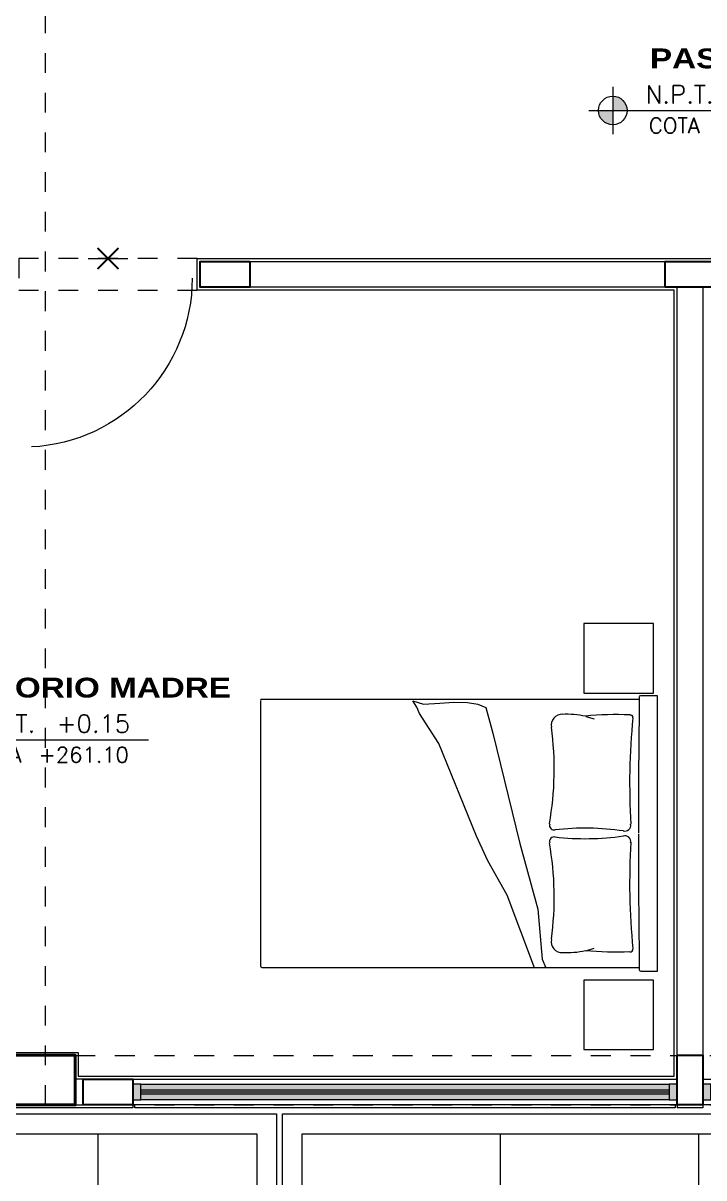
# Model space of a CAD drawing. Header units: metres. Extents: x 349703 to 349913, y 9282546 to 9282694.
# Drawn here: x 349725.87 to 349729.3, y 9282643.71 to 9282649.53 of the extents above; entities that cross this region are included whole.
import ezdxf
from ezdxf.enums import TextEntityAlignment as Align

# ---------------------------------------------------------------- set-up
doc = ezdxf.new("R2010")
doc.units = ezdxf.units.M
doc.header["$LTSCALE"] = 0.25
doc.linetypes.add('B. SUM 2$0$HIDDEN', pattern=[0.375, 0.25, -0.125])
doc.linetypes.add('DASHED2', pattern=[0.762, 0.635, -0.127])
doc.layers.add('0_VANOS', color=30, linetype='Continuous', lineweight=9)
doc.layers.add('ARQ-FONDO', color=253, linetype='CONTINUOUS', lineweight=9)
doc.styles.add('MOYO2', font='arialbd.ttf', dxfattribs={"width": 1.2})
doc.styles.add('TM-DIM', font='romans.shx')

# ---------------------------------------------------------------- blocks, each defined once
blk = doc.blocks.new('COLUMNAS CENTRALES')
at = {"layer": 'ARQ-FONDO', "lineweight": 40}
blk.add_lwpolyline([(-59547.0191, 35119.0825), (-59546.6191, 35119.0825), (-59546.6191, 35119.3325), (-59547.0191, 35119.3325)], close=True, dxfattribs=at)
blk = doc.blocks.new('CAMA MADRE')
at = {"layer": 'ARQ-FONDO', "linetype": 'Continuous', "lineweight": -2}
for p, q in [((4100.188, 1590.4635), (4100.188, 1588.5591)), ((4101.5386, 1588.5591), (4101.5386, 1590.4635)), ((4100.272, 1588.8296), (4100.2848, 1588.7875)), ((4101.4527, 1588.8296), (4101.4399, 1588.7875)), ((4100.1679, 1588.5536), (4100.1679, 1588.5536))]:
    blk.add_line(p, q, dxfattribs=at)
for points in [[(4101.5331, 1590.469), (4100.8624, 1590.469), (4100.1934, 1590.469)], [(4101.5587, 1588.5536), (4101.5587, 1588.4695), (4100.8624, 1588.4695), (4100.1679, 1588.4695), (4100.1679, 1588.5536)]]:
    blk.add_lwpolyline(points, dxfattribs=at)
for points in [[(4100.1861, 1589.0306), (4100.1861, 1589.0873), (4100.5517, 1589.2262), (4100.7253, 1589.323), (4100.8496, 1589.3797), (4101.3156, 1589.5698), (4101.4673, 1589.6685), (4101.5002, 1589.6813), (4101.5313, 1589.7014), (4101.5149, 1589.6484), (4101.5203, 1589.5661), (4101.524, 1589.4948), (4101.5222, 1589.4254), (4101.5149, 1589.3742), (4101.4984, 1589.334), (4101.3686, 1589.2975), (4100.813, 1589.1622), (4100.4822, 1589.0708), (4100.23, 1589.0489)], [(4099.7749, 1588.4878), (4100.124, 1588.4878), (4100.124, 1588.8387), (4099.7749, 1588.8387)], [(4101.5697, 1588.4878), (4101.9206, 1588.4878), (4101.9206, 1588.8387), (4101.5697, 1588.8387)]]:
    blk.add_lwpolyline(points, close=True, dxfattribs=at)
for points in [[(4100.1944, 1590.469), (4100.1918, 1590.469), (4100.1898, 1590.467), (4100.1898, 1590.4644)], [(4101.5386, 1590.4644), (4101.5386, 1590.467), (4101.5366, 1590.469), (4101.534, 1590.469)], [(4100.282, 1588.9904), (4100.2691, 1588.9796), (4100.2621, 1588.9633), (4100.263, 1588.9465)], [(4100.3284, 1589.002), (4100.3119, 1589.0056), (4100.2948, 1589.0013), (4100.282, 1588.9904)], [(4100.33, 1589.0029), (4100.4917, 1588.9809), (4100.6559, 1588.9843), (4100.8166, 1589.0128)], [(4100.839, 1589.0059), (4100.833, 1589.0117), (4100.8242, 1589.0138), (4100.8162, 1589.0113)], [(4100.8455, 1588.9846), (4100.8323, 1588.87), (4100.8341, 1588.7541), (4100.8507, 1588.64)], [(4100.845, 1588.9832), (4100.8474, 1588.9913), (4100.8451, 1589), (4100.839, 1589.0059)], [(4100.8759, 1588.64), (4100.8925, 1588.7541), (4100.8942, 1588.87), (4100.8811, 1588.9846)], [(4100.8876, 1589.0059), (4100.8815, 1589), (4100.8792, 1588.9913), (4100.8815, 1588.9832)], [(4100.9104, 1589.0113), (4100.9024, 1589.0138), (4100.8936, 1589.0117), (4100.8876, 1589.0059)], [(4100.9118, 1589.0128), (4101.0725, 1588.9843), (4101.2367, 1588.9809), (4101.3984, 1589.0029)], [(4101.4446, 1588.9904), (4101.4318, 1589.0013), (4101.4146, 1589.0056), (4101.3982, 1589.002)], [(4101.4636, 1588.9465), (4101.4645, 1588.9633), (4101.4574, 1588.9796), (4101.4446, 1588.9904)], [(4100.2636, 1588.9474), (4100.2614, 1588.9084), (4100.2646, 1588.8693), (4100.2731, 1588.8312)], [(4101.4535, 1588.8312), (4101.462, 1588.8693), (4101.4652, 1588.9084), (4101.463, 1588.9474)], [(4100.2739, 1588.8316), (4100.2667, 1588.7574), (4100.2648, 1588.6827), (4100.2682, 1588.6082)], [(4101.4602, 1588.6082), (4101.4636, 1588.6827), (4101.4617, 1588.7574), (4101.4545, 1588.8316)], [(4100.8442, 1588.6124), (4100.851, 1588.62), (4100.8532, 1588.6306), (4100.8499, 1588.6403)], [(4100.8767, 1588.6403), (4100.8734, 1588.6306), (4100.8756, 1588.62), (4100.8824, 1588.6124)], [(4100.2671, 1588.6074), (4100.2658, 1588.6033), (4100.2668, 1588.5989), (4100.2697, 1588.5958)], [(4100.2697, 1588.5958), (4100.2725, 1588.5927), (4100.2768, 1588.5914), (4100.2809, 1588.5922)], [(4100.8187, 1588.6019), (4100.6399, 1588.6132), (4100.4604, 1588.6099), (4100.2821, 1588.592)], [(4100.817, 1588.6036), (4100.827, 1588.6014), (4100.8374, 1588.6048), (4100.8442, 1588.6124)], [(4100.8824, 1588.6124), (4100.8892, 1588.6048), (4100.8996, 1588.6014), (4100.9096, 1588.6036)], [(4101.4463, 1588.592), (4101.268, 1588.6099), (4101.0886, 1588.6132), (4100.9097, 1588.6019)], [(4101.4456, 1588.5922), (4101.4498, 1588.5914), (4101.4541, 1588.5927), (4101.4569, 1588.5958)], [(4101.4569, 1588.5958), (4101.4598, 1588.5989), (4101.4607, 1588.6033), (4101.4595, 1588.6074)], [(4100.1742, 1588.5591), (4100.1717, 1588.5591), (4100.1697, 1588.557), (4100.1697, 1588.5545)], [(4100.8616, 1588.5645), (4100.6327, 1588.5643), (4100.4039, 1588.5626), (4100.175, 1588.5595)], [(4101.5534, 1588.5595), (4101.3245, 1588.5626), (4101.0957, 1588.5643), (4100.8668, 1588.5645)], [(4101.5587, 1588.5545), (4101.5587, 1588.557), (4101.5567, 1588.5591), (4101.5542, 1588.5591)]]:
    blk.add_open_spline(points, degree=3, dxfattribs=at)
blk = doc.blocks.new('*U933')
blk.add_arc((0.0215, 0.0476), 0.8535, 0.15786, 87.08143)
blk = doc.blocks.new('*U680')
at = {"linetype": 'Continuous', "lineweight": 0, "true_color": 0xbebebe}
for points in [[(3037.2524, 1360.5431), (3037.2124, 1360.5431), (3037.2124, 1360.4631), (3037.2524, 1360.4631)], [(3039.8074, 1360.5431), (3039.7674, 1360.5431), (3039.7674, 1360.4631), (3039.8074, 1360.4631)]]:
    blk.add_hatch(color=9, dxfattribs=at).paths.add_polyline_path(points)
at = {"true_color": 0xffffff}
h = blk.add_hatch(color=7, dxfattribs=at)
h.dxf.hatch_style = 1
h.paths.add_polyline_path([(3039.7674, 1360.4631), (3039.7674, 1360.5431), (3037.2524, 1360.5431), (3037.2524, 1360.4631)])
at = {"layer": '0_VANOS', "linetype": 'Continuous'}
for p, q in [((3037.2524, 1360.5131), (3039.7674, 1360.5131)), ((3037.2524, 1360.5031), (3039.7674, 1360.5031)), ((3037.2524, 1360.4931), (3039.7674, 1360.4931))]:
    blk.add_line(p, q, dxfattribs=at)
for points in [[(3037.2124, 1360.5431), (3037.2124, 1360.4631), (3037.2524, 1360.4631), (3037.2524, 1360.5431)], [(3037.2524, 1360.5431), (3039.7674, 1360.5431), (3039.7674, 1360.4631), (3037.2524, 1360.4631)], [(3039.7674, 1360.5431), (3039.7674, 1360.4631), (3039.8074, 1360.4631), (3039.8074, 1360.5431)]]:
    blk.add_lwpolyline(points, close=True, dxfattribs=at)
blk = doc.blocks.new('*U681')
at = {"linetype": 'Continuous', "lineweight": 0, "true_color": 0xbebebe}
for points in [[(3037.2524, 1360.5431), (3037.2124, 1360.5431), (3037.2124, 1360.4631), (3037.2524, 1360.4631)], [(3039.9574, 1360.5431), (3039.9174, 1360.5431), (3039.9174, 1360.4631), (3039.9574, 1360.4631)]]:
    blk.add_hatch(color=9, dxfattribs=at).paths.add_polyline_path(points)
at = {"true_color": 0xffffff}
h = blk.add_hatch(color=7, dxfattribs=at)
h.dxf.hatch_style = 1
h.paths.add_polyline_path([(3039.9174, 1360.4631), (3039.9174, 1360.5431), (3037.2524, 1360.5431), (3037.2524, 1360.4631)])
at = {"layer": '0_VANOS', "linetype": 'Continuous'}
for p, q in [((3037.2524, 1360.5131), (3039.9174, 1360.5131)), ((3037.2524, 1360.5031), (3039.9174, 1360.5031)), ((3037.2524, 1360.4931), (3039.9174, 1360.4931))]:
    blk.add_line(p, q, dxfattribs=at)
for points in [[(3037.2124, 1360.5431), (3037.2124, 1360.4631), (3037.2524, 1360.4631), (3037.2524, 1360.5431)], [(3037.2524, 1360.5431), (3039.9174, 1360.5431), (3039.9174, 1360.4631), (3037.2524, 1360.4631)], [(3039.9174, 1360.5431), (3039.9174, 1360.4631), (3039.9574, 1360.4631), (3039.9574, 1360.5431)]]:
    blk.add_lwpolyline(points, close=True, dxfattribs=at)
blk = doc.blocks.new('CAMBIOPISO')
at = {"layer": 'ARQ-FONDO'}
blk.add_line((-0.1, 0), (0.1, 0), dxfattribs=at)
at = {"layer": 'ARQ-FONDO', "const_width": 0.01}
for points in [[(-0.053, -0.053), (0.053, 0.053)], [(-0.053, 0.053), (0.053, -0.053)]]:
    blk.add_lwpolyline(points, dxfattribs=at)
blk = doc.blocks.new('MODULO 5 A 11 NUEVO')
at = {"layer": 'ARQ-FONDO', "linetype": 'DASHED2', "ltscale": 0.3}
blk.add_lwpolyline([(350753.7869, 9282624.7153), (350752.887, 9282624.7153), (350752.8869, 9282624.5553), (350753.7869, 9282624.5553)], close=True, dxfattribs=at)
at = {"layer": 'ARQ-FONDO'}
for points in [[(350754.0519, 9282624.5553), (350753.7869, 9282624.5553), (350753.7869, 9282624.7153), (350754.0519, 9282624.7153)], [(350754.0519, 9282624.7153), (350754.0519, 9282624.7153), (350756.1469, 9282624.7153)], [(350756.1469, 9282624.7153), (350756.3969, 9282624.7153)], [(350756.1469, 9282624.7003), (350756.1469, 9282624.5703)], [(350756.1919, 9282624.5553), (350754.0519, 9282624.5553)], [(350756.1919, 9282624.5703), (350756.3519, 9282624.5703)], [(350756.1919, 9282620.7003), (350756.1919, 9282624.5553)], [(350750.2569, 9282622.2703), (350750.2569, 9282622.2703), (350750.2569, 9282620.5953), (350752.7569, 9282620.5953), (350752.7569, 9282620.7153), (350753.1869, 9282620.7153), (350753.1869, 9282620.5953), (350753.4619, 9282620.5953)], [(350753.4619, 9282620.5953), (350756.1919, 9282620.5953), (350756.1919, 9282620.7003)], [(350756.2069, 9282620.7003), (350756.3369, 9282620.7003)], [(350756.3369, 9282620.7003), (350756.2069, 9282620.7003)], [(350753.4619, 9282620.5803), (350753.4619, 9282620.4353), (350753.1869, 9282620.4353)], [(350753.1869, 9282620.4353), (350752.7469, 9282620.4353)], [(350756.1969, 9282620.4353), (350753.4719, 9282620.4353), (350753.4719, 9282620.4503)], [(350756.1969, 9282620.4503), (350756.1969, 9282620.4353)], [(350756.2069, 9282620.4503), (350756.2069, 9282620.4353)], [(350756.3369, 9282620.4353), (350756.2069, 9282620.4353)], [(350756.3369, 9282620.4503), (350756.3369, 9282620.4353)]]:
    blk.add_lwpolyline(points, dxfattribs=at)
at = {"layer": 'ARQ-FONDO', "lineweight": 30, "flags": 128}
for points in [[(350754.0519, 9282624.7003), (350754.0519, 9282624.5703), (350753.8019, 9282624.5703), (350753.8019, 9282624.7003), (350754.0519, 9282624.7003)], [(350756.1469, 9282624.5703), (350756.1469, 9282624.7003), (350756.3969, 9282624.7003), (350756.3969, 9282624.5703), (350756.1469, 9282624.5703)], [(350756.2069, 9282620.7003), (350756.3369, 9282620.7003), (350756.3369, 9282620.4503), (350756.2069, 9282620.4503), (350756.2069, 9282620.7003)], [(350753.2119, 9282620.4503), (350753.2119, 9282620.5803), (350753.4619, 9282620.5803), (350753.4619, 9282620.4503), (350753.2119, 9282620.4503)]]:
    blk.add_lwpolyline(points, dxfattribs=at)
at = {"layer": 'ARQ-FONDO'}
for points in [[(350754.0519, 9282624.7003), (350756.1469, 9282624.7003), (350756.1469, 9282624.5703), (350754.0519, 9282624.5703)], [(350756.2069, 9282624.5703), (350756.3369, 9282624.5703), (350756.3369, 9282620.7003), (350756.2069, 9282620.7003)], [(350753.2119, 9282620.5803), (350753.1719, 9282620.5803), (350753.1719, 9282620.4503), (350753.2119, 9282620.4503)], [(350753.4619, 9282620.5803), (350756.2069, 9282620.5803), (350756.2069, 9282620.4503), (350753.4619, 9282620.4503)], [(350756.3369, 9282620.5803), (350758.9319, 9282620.5803), (350758.9319, 9282620.4503), (350756.3369, 9282620.4503)]]:
    blk.add_lwpolyline(points, close=True, dxfattribs=at)
for name, p in [('COLUMNAS CENTRALES', (410299.7911, 9247501.3678)), ('CAMBIOPISO', (350753.3373, 9282624.7153))]:
    blk.add_blockref(name, p, dxfattribs=at)
at = {"layer": 'ARQ-FONDO', "xscale": -1, "rotation": 180}
blk.add_blockref('*U933', (350752.8869, 9282624.6653), dxfattribs=at)
at = {"layer": 'ARQ-FONDO', "rotation": 90.00000000000003}
blk.add_blockref('CAMA MADRE', (352344.5757, 9278520.955), dxfattribs=at)
at = {"layer": 'ARQ-FONDO', "lineweight": 0, "rotation": 180.000079299102}
for name, p in [('*U681', (353793.4175, 9283981.0226)), ('*U680', (353796.1425, 9283981.0226))]:
    blk.add_blockref(name, p, dxfattribs=at)
blk = doc.blocks.new('VERDAD88')
at = {"layer": 'ARQ-FONDO'}
for points in [[(350748.8728, 9282641.0411), (350752.8728, 9282641.0411), (350752.8728, 9282639.8861), (350748.8728, 9282639.8861), (350748.8728, 9282641.0411)], [(350752.9028, 9282641.0411), (350756.9028, 9282641.0411), (350756.9028, 9282639.8861), (350752.9028, 9282639.8861), (350752.9028, 9282641.0411)]]:
    blk.add_lwpolyline(points, dxfattribs=at)
at = {"layer": 'ARQ-FONDO', "flags": 128}
for points in [[(350748.9728, 9282640.9411), (350752.7728, 9282640.9411), (350752.7728, 9282639.9861), (350748.9728, 9282639.9861)], [(350753.0028, 9282640.9411), (350756.8028, 9282640.9411), (350756.8028, 9282639.9861), (350753.0028, 9282639.9861)]]:
    blk.add_lwpolyline(points, close=True, dxfattribs=at)
for points in [[(350751.9728, 9282639.9861), (350751.9728, 9282640.9411)], [(350754.0028, 9282639.9861), (350754.0028, 9282640.9411)], [(350755.0028, 9282639.9861), (350755.0028, 9282640.9411)]]:
    blk.add_lwpolyline(points, dxfattribs=at)
blk = doc.blocks.new('VIGAS')
at = {"layer": 'ARQ-FONDO', "linetype": 'B. SUM 2$0$HIDDEN', "flags": 128}
for points in [[(350752.0445, 9282639.3646), (350752.0445, 9282650.6146)], [(350745.1945, 9282639.6146), (350769.7445, 9282639.6146)], [(350745.1945, 9282639.3646), (350769.7445, 9282639.3646)]]:
    blk.add_lwpolyline(points, dxfattribs=at)
blk = doc.blocks.new('*U591')
h = blk.add_hatch(color=251)
h.paths.add_polyline_path([(0.75, -0.1724), (0.75, -0.2324), (0.81, -0.2324, 0.414214)])
h.paths.add_polyline_path([(0.75, -0.2324), (0.69, -0.2324, 0.414214), (0.75, -0.2924)])
at = {"color": 2}
for p, q in [((0.75, -0.1324), (0.75, -0.3324)), ((0.65, -0.2324), (1.65, -0.2324))]:
    blk.add_line(p, q, dxfattribs=at)
blk.add_circle((0.75, -0.2324), 0.06, dxfattribs=at)
at = {"color": 2, "style": 'TM-DIM'}
blk.add_text('COTA', height=0.065, rotation=360, dxfattribs=at).set_placement((1.0088, -0.3282), align=Align.CENTER)
for tag, p, height in [('NIV_P', (0.8881, -0.2024), 0.075), ('VALOR_P', (1.2641, -0.2024), 0.075), ('COTA_P', (1.1884, -0.3282), 0.065)]:
    blk.add_attdef(tag, p, '', height=height, rotation=360, dxfattribs=at)
blk = doc.blocks.new('NOMBRES 6 A 11 AÑOS')
at = {"layer": 'ARQ-FONDO', "xscale": 1.199999999999999, "yscale": 1.199999999999999, "zscale": 1.199999999999999}
for p in [(350154.2268, 9282514.9203, 0), (350150.806, 9282511.75)]:
    blk.add_blockref('*U591', p, dxfattribs=at).add_auto_attribs({'NIV_P': 'N.P.T.', 'COTA_P': '+261.10', 'VALOR_P': '+0.15'})
at = {"layer": 'ARQ-FONDO', "lineweight": -2, "char_height": 0.1, "width": 2.666695, "attachment_point": 8, "style": 'MOYO2'}
for s, insert in [('PASADIZO', (350155.7471, 9282514.8525, 0)), ('DORMITORIO MADRE', (350152.3263, 9282511.6822))]:
    blk.add_mtext(s, dxfattribs=dict(at, insert=insert))

msp = doc.modelspace()

# ---------------------------------------------------------------- block references
at = {"layer": 'ARQ-FONDO'}
for name, p in [('VERDAD88', (-1025.7273, 2.9916)), ('MODULO 5 A 11 NUEVO', (-1027.0414, 23.6274)), ('VIGAS', (-1026.0641, 4.713)), ('NOMBRES 6 A 11 AÑOS', (-426.2858, 134.4467))]:
    msp.add_blockref(name, p, dxfattribs=at)

doc.saveas('drawing.dxf')
